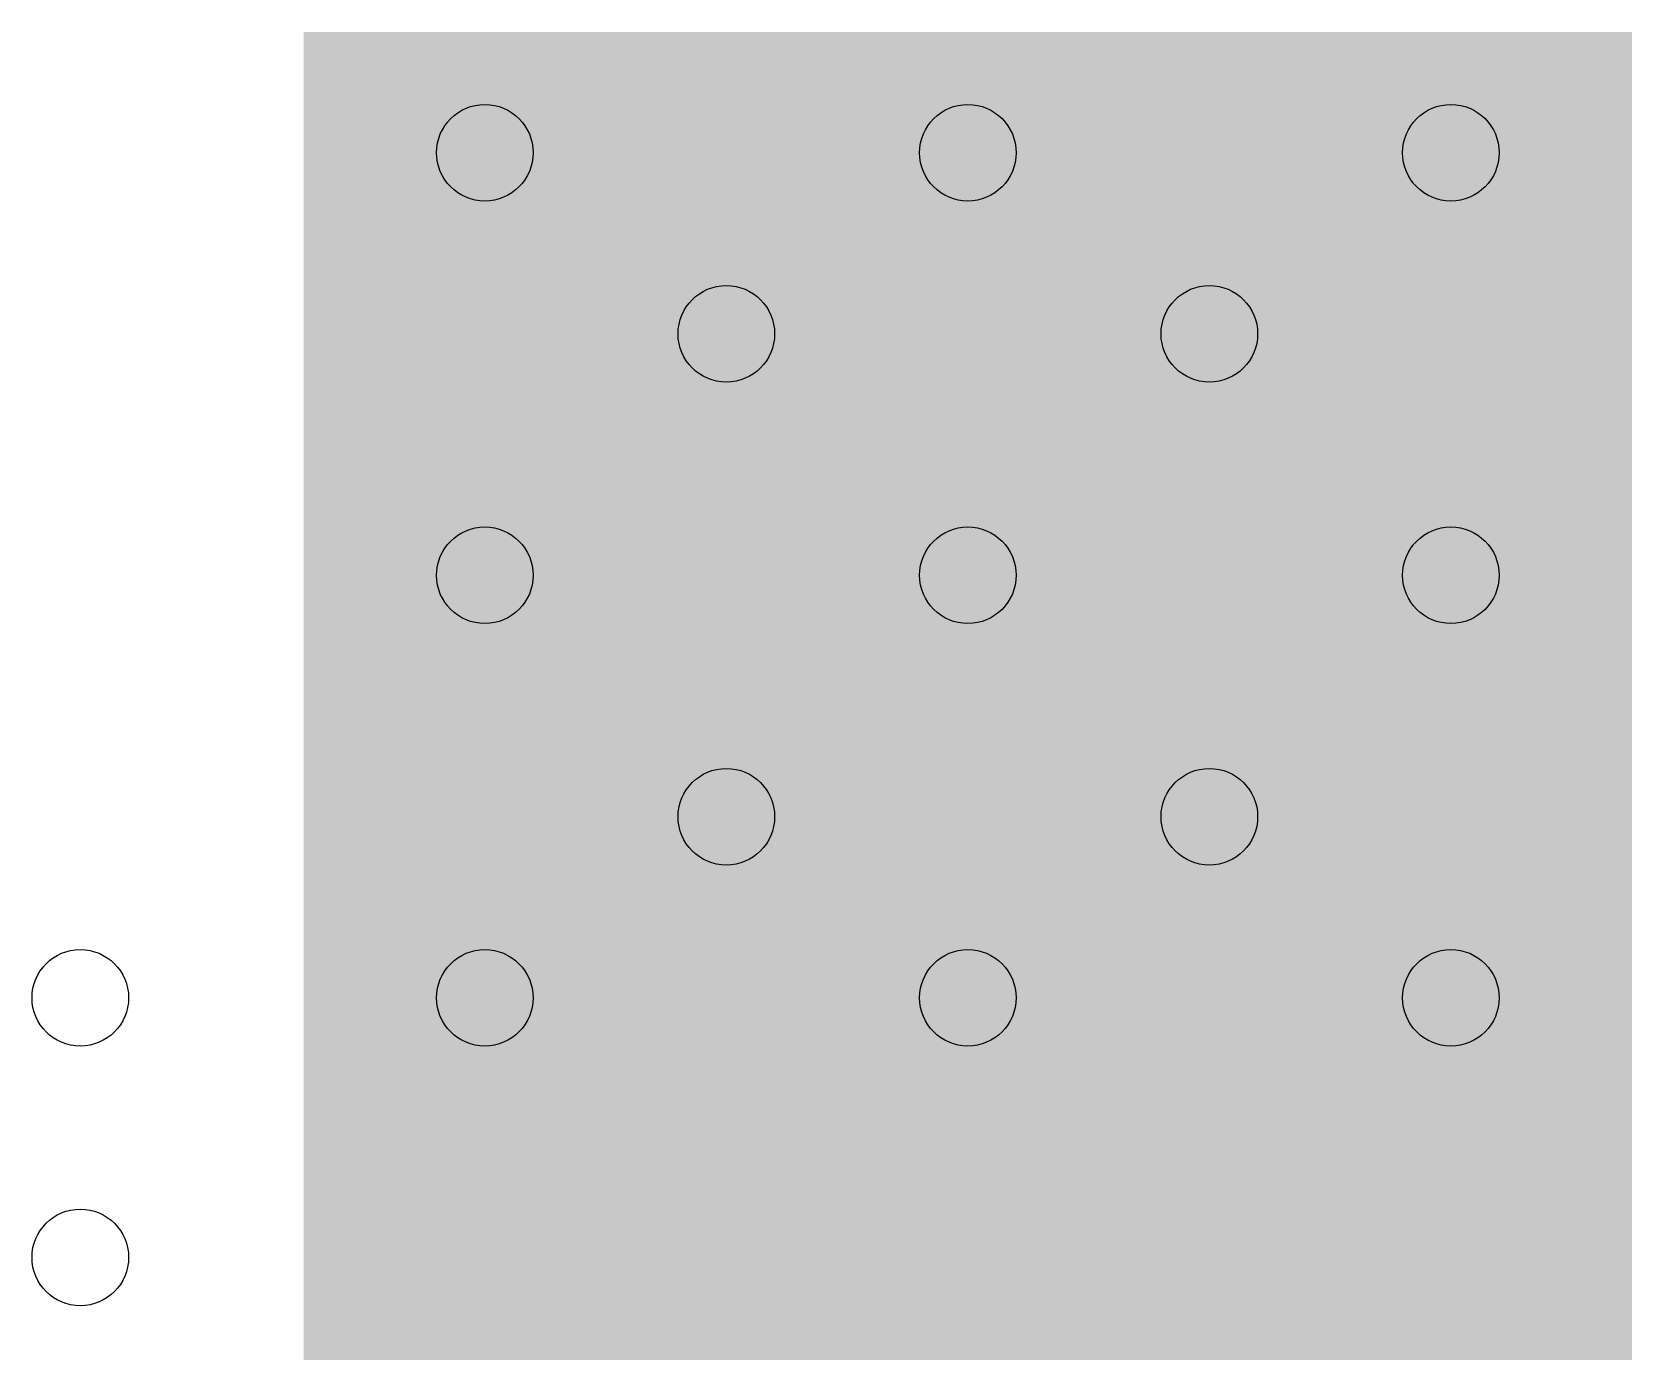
# Model space of a CAD drawing. Extents: x 0 to 23.8, y 0 to 22.7.
# Drawn here: x 10.648 to 14.013, y 9.294 to 12.088 of the extents above; entities that cross this region are included whole.
import ezdxf

# ---------------------------------------------------------------- set-up
doc = ezdxf.new("R2010")
doc.units = 0
doc.layers.get('0').update_dxf_attribs({"linetype": 'CONTINUOUS'})
doc.layers.add('XIAOESP32C3_GBS', color=6, linetype='CONTINUOUS')
doc.layers.add('XIAOESP32C3_TXT', color=14, linetype='CONTINUOUS')

# ---------------------------------------------------------------- blocks, each defined once
blk = doc.blocks.new('SQUARE_17')
blk.add_solid([(1.397, 1.397), (1.397, -1.397), (-1.397, 1.397), (-1.397, -1.397)])
blk = doc.blocks.new('ROUND_24')
blk.add_circle((0, 0), 0.1016)

msp = doc.modelspace()

# ---------------------------------------------------------------- block references
at = {"layer": 'XIAOESP32C3_GBS'}
msp.add_blockref('SQUARE_17', (12.61618, 10.69086), dxfattribs=at)
at = {"layer": 'XIAOESP32C3_TXT'}
for p in [(11.60018, 11.83386), (12.61618, 11.83386), (13.63218, 11.83386), (12.10818, 11.45286), (13.12418, 11.45286), (11.60018, 10.94486), (12.61618, 10.94486), (13.63218, 10.94486), (12.10818, 10.43686), (13.12418, 10.43686), (10.74928, 10.05586), (11.60018, 10.05586), (12.61618, 10.05586), (13.63218, 10.05586), (10.74928, 9.50976)]:
    msp.add_blockref('ROUND_24', p, dxfattribs=at)

doc.saveas('drawing.dxf')
